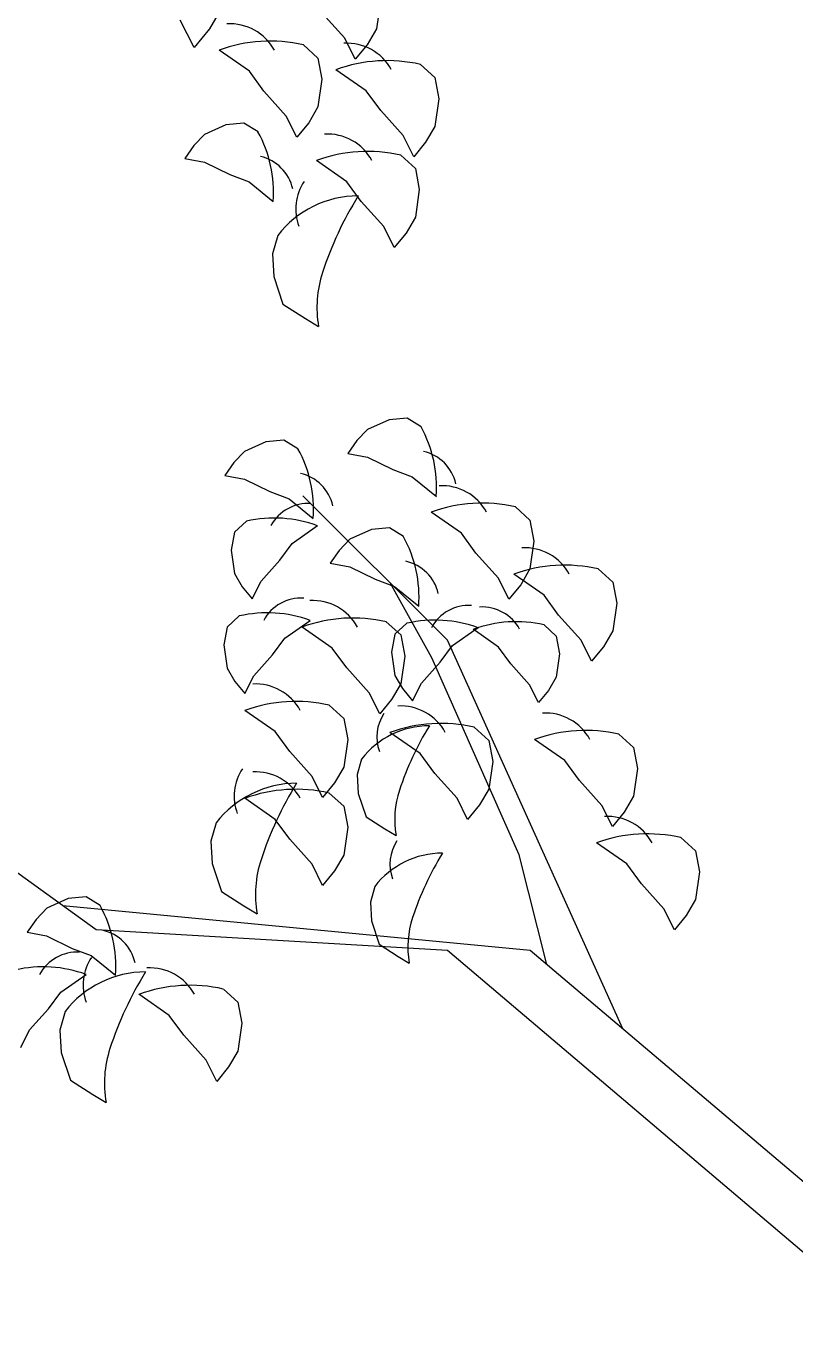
# Model space of a CAD drawing. Header units: millimetres. Extents: x 61831 to 121408, y 302 to 24841.
# Drawn here: x 71267 to 72139, y 6306 to 7778 of the extents above; entities that cross this region are included whole.
import ezdxf

# ---------------------------------------------------------------- set-up
doc = ezdxf.new("R2010")
doc.units = ezdxf.units.MM

# ---------------------------------------------------------------- blocks, each defined once
blk = doc.blocks.new('A$C09CF175E')
at = {"color": 74}
for p, q in [((1433.4, 4547.6), (1428.9, 4516.3)), ((1253.3, 4539.9), (1239.7, 4516.6)), ((1393.1, 4505.8), (1367.6, 4534.2)), ((1222.2, 4495.3), (1206.6, 4526.3)), ((1239.7, 4516.6), (1222.2, 4495.3)), ((1405, 4481.9), (1393.1, 4505.8)), ((1428.9, 4516.3), (1418.5, 4498.3)), ((1284.9, 4468.3), (1250.5, 4492.2)), ((1346.2, 4498.2), (1362.7, 4483.2)), ((1418.5, 4498.3), (1405, 4481.9)), ((1362.7, 4483.2), (1367.2, 4459.3)), ((1478.8, 4476.1), (1495.2, 4461.2)), ((1301.4, 4445.9), (1284.9, 4468.3)), ((1367.2, 4459.3), (1362.7, 4428)), ((1417.5, 4446.2), (1383.1, 4470.1)), ((1495.2, 4461.2), (1499.7, 4437.3)), ((1326.8, 4417.5), (1301.4, 4445.9)), ((1433.9, 4423.8), (1417.5, 4446.2)), ((1499.7, 4437.3), (1495.2, 4405.9)), ((1338.8, 4393.6), (1326.8, 4417.5)), ((1362.7, 4428), (1352.2, 4410)), ((1459.3, 4395.4), (1433.9, 4423.8)), ((1258.4, 4407.7), (1234, 4396.8)), ((1278.8, 4409.6), (1258.4, 4407.7)), ((1294.7, 4399.7), (1278.8, 4409.6)), ((1352.2, 4410), (1338.8, 4393.6)), ((1495.2, 4405.9), (1484.7, 4388)), ((1234, 4396.8), (1221.9, 4384.2)), ((1471.3, 4371.5), (1459.3, 4395.4)), ((1484.7, 4388), (1471.3, 4371.5)), ((1221.9, 4384.2), (1211.7, 4369.5)), ((1456.7, 4373.1), (1473.1, 4358.2)), ((1211.7, 4369.5), (1233.9, 4365.3)), ((1233.9, 4365.3), (1262.7, 4351.3)), ((1395.4, 4343.2), (1361, 4367.1)), ((1473.1, 4358.2), (1477.6, 4334.3)), ((1262.7, 4351.3), (1284.7, 4343.2)), ((1284.7, 4343.2), (1312, 4320.9)), ((1411.8, 4320.8), (1395.4, 4343.2)), ((1477.6, 4334.3), (1473.1, 4302.9)), ((1437.2, 4292.4), (1411.8, 4320.8)), ((1473.1, 4302.9), (1462.6, 4285)), ((1449.2, 4268.5), (1437.2, 4292.4)), ((1462.6, 4285), (1449.2, 4268.5)), ((1317, 4282.1), (1311, 4261.2)), ((1311, 4261.2), (1312.5, 4235.8)), ((1312.5, 4235.8), (1323, 4204.5)), ((1323, 4204.5), (1348.4, 4188)), ((1348.4, 4188), (1363.3, 4179.1)), ((1418.9, 4062.3), (1406.8, 4049.7)), ((1443.3, 4073.2), (1418.9, 4062.3)), ((1463.7, 4075.1), (1443.3, 4073.2)), ((1479.6, 4065.3), (1463.7, 4075.1)), ((1303.7, 4048.3), (1279.4, 4037.4)), ((1324.1, 4050.2), (1303.7, 4048.3)), ((1340, 4040.4), (1324.1, 4050.2)), ((1406.8, 4049.7), (1396.6, 4035)), ((1279.4, 4037.4), (1267.3, 4024.8)), ((1396.6, 4035), (1418.7, 4030.9)), ((1267.3, 4024.8), (1257.1, 4010.1)), ((1418.7, 4030.9), (1447.6, 4016.9)), ((1257.1, 4010.1), (1279.2, 4006)), ((1279.2, 4006), (1308.1, 3992)), ((1447.6, 4016.9), (1469.6, 4008.7)), ((1469.6, 4008.7), (1496.9, 3986.4)), ((1308.1, 3992), (1330, 3983.8)), ((1330, 3983.8), (1357.3, 3961.5)), ((1586.7, 3974.4), (1603.1, 3959.5)), ((1525.4, 3944.6), (1491, 3968.5)), ((1603.1, 3959.5), (1607.6, 3935.6)), ((1267.9, 3945.7), (1264.1, 3925.6)), ((1281.7, 3958.3), (1267.9, 3945.7)), ((1333.3, 3933.1), (1362.3, 3953.2)), ((1423.3, 3948.7), (1399, 3937.8)), ((1443.7, 3950.6), (1423.3, 3948.7)), ((1459.6, 3940.8), (1443.7, 3950.6)), ((1541.8, 3922.1), (1525.4, 3944.6)), ((1319.5, 3914.2), (1333.3, 3933.1)), ((1399, 3937.8), (1386.9, 3925.2)), ((1607.6, 3935.6), (1603.1, 3904.2)), ((1264.1, 3925.6), (1267.9, 3899.1)), ((1386.9, 3925.2), (1376.7, 3910.5)), ((1567.3, 3893.8), (1541.8, 3922.1)), ((1298.1, 3890.3), (1319.5, 3914.2)), ((1376.7, 3910.5), (1398.8, 3906.4)), ((1398.8, 3906.4), (1427.7, 3892.4)), ((1603.1, 3904.2), (1592.7, 3886.3)), ((1680.5, 3904.1), (1696.9, 3889.2)), ((1267.9, 3899.1), (1276.7, 3884)), ((1288, 3870.2), (1298.1, 3890.3)), ((1427.7, 3892.4), (1449.6, 3884.2)), ((1579.2, 3869.9), (1567.3, 3893.8)), ((1592.7, 3886.3), (1579.2, 3869.9)), ((1619.2, 3874.3), (1584.8, 3898.2)), ((1696.9, 3889.2), (1701.4, 3865.3)), ((1276.7, 3884), (1288, 3870.2)), ((1449.6, 3884.2), (1476.9, 3861.9)), ((1635.6, 3851.9), (1619.2, 3874.3)), ((1701.4, 3865.3), (1696.9, 3833.9)), ((1273.4, 3850.8), (1259.6, 3838.3)), ((1325.1, 3825.7), (1354, 3845.8)), ((1440.2, 3844.3), (1456.7, 3829.3)), ((1463.6, 3842.6), (1449.8, 3830)), ((1661.1, 3823.5), (1635.6, 3851.9)), ((1259.6, 3838.3), (1255.8, 3818.1)), ((1378.9, 3814.4), (1344.6, 3838.3)), ((1449.8, 3830), (1446, 3809.9)), ((1456.7, 3829.3), (1461.2, 3805.4)), ((1515.2, 3817.4), (1544.2, 3837.6)), ((1567.5, 3815.6), (1538.5, 3835.7)), ((1619.1, 3840.7), (1632.9, 3828.1)), ((1632.9, 3828.1), (1636.7, 3808)), ((1696.9, 3833.9), (1686.5, 3816)), ((1255.8, 3818.1), (1259.6, 3791.7)), ((1311.2, 3806.8), (1325.1, 3825.7)), ((1395.4, 3792), (1378.9, 3814.4)), ((1501.4, 3798.6), (1515.2, 3817.4)), ((1581.3, 3796.7), (1567.5, 3815.6)), ((1673, 3799.6), (1661.1, 3823.5)), ((1686.5, 3816), (1673, 3799.6)), ((1289.8, 3782.9), (1311.2, 3806.8)), ((1446, 3809.9), (1449.8, 3783.5)), ((1461.2, 3805.4), (1456.7, 3774)), ((1480, 3774.6), (1501.4, 3798.6)), ((1636.7, 3808), (1632.9, 3781.6)), ((1259.6, 3791.7), (1268.4, 3776.6)), ((1279.7, 3762.8), (1289.8, 3782.9)), ((1420.8, 3763.6), (1395.4, 3792)), ((1449.8, 3783.5), (1458.6, 3768.4)), ((1602.7, 3772.8), (1581.3, 3796.7)), ((1268.4, 3776.6), (1279.7, 3762.8)), ((1456.7, 3774), (1446.2, 3756.1)), ((1458.6, 3768.4), (1469.9, 3754.5)), ((1469.9, 3754.5), (1480, 3774.6)), ((1612.8, 3752.7), (1602.7, 3772.8)), ((1632.9, 3781.6), (1624.1, 3766.5)), ((1432.8, 3739.7), (1420.8, 3763.6)), ((1446.2, 3756.1), (1432.8, 3739.7)), ((1624.1, 3766.5), (1612.8, 3752.7)), ((1314.2, 3719.8), (1279.8, 3743.7)), ((1375.5, 3749.6), (1391.9, 3734.7)), ((1391.9, 3734.7), (1396.4, 3710.8)), ((1539.9, 3724.7), (1556.4, 3709.8)), ((1330.6, 3697.3), (1314.2, 3719.8)), ((1396.4, 3710.8), (1391.9, 3679.4)), ((1478.6, 3694.9), (1444.2, 3718.8)), ((1556.4, 3709.8), (1560.9, 3685.9)), ((1642.6, 3686.8), (1608.2, 3710.7)), ((1703.9, 3716.7), (1720.4, 3701.8)), ((1356, 3669), (1330.6, 3697.3)), ((1495.1, 3672.4), (1478.6, 3694.9)), ((1720.4, 3701.8), (1724.9, 3677.9)), ((1391.9, 3679.4), (1381.4, 3661.5)), ((1412.2, 3688.6), (1407.1, 3671)), ((1560.9, 3685.9), (1556.4, 3654.5)), ((1659.1, 3664.4), (1642.6, 3686.8)), ((1368, 3645), (1356, 3669)), ((1407.1, 3671), (1408.4, 3649.6)), ((1520.5, 3644.1), (1495.1, 3672.4)), ((1724.9, 3677.9), (1720.4, 3646.5)), ((1381.4, 3661.5), (1368, 3645)), ((1375.5, 3650), (1391.9, 3635.1)), ((1556.4, 3654.5), (1545.9, 3636.6)), ((1684.5, 3636), (1659.1, 3664.4)), ((1314.2, 3620.1), (1279.8, 3644.1)), ((1391.9, 3635.1), (1396.4, 3611.2)), ((1408.4, 3649.6), (1417.2, 3623.2)), ((1532.4, 3620.1), (1520.5, 3644.1)), ((1545.9, 3636.6), (1532.4, 3620.1)), ((1696.5, 3612.1), (1684.5, 3636)), ((1720.4, 3646.5), (1709.9, 3628.5)), ((1417.2, 3623.2), (1438.6, 3609.3)), ((1709.9, 3628.5), (1696.5, 3612.1)), ((1247.3, 3616.3), (1241.3, 3595.4)), ((1330.6, 3597.7), (1314.2, 3620.1)), ((1396.4, 3611.2), (1391.9, 3579.8)), ((1438.6, 3609.3), (1451.2, 3601.8)), ((1241.3, 3595.4), (1242.8, 3570)), ((1356, 3569.3), (1330.6, 3597.7)), ((1713, 3569.7), (1678.6, 3593.6)), ((1774.3, 3599.5), (1790.7, 3584.6)), ((1391.9, 3579.8), (1381.4, 3561.9)), ((1790.7, 3584.6), (1795.2, 3560.7)), ((1242.8, 3570), (1253.2, 3538.6)), ((1368, 3545.4), (1356, 3569.3)), ((1381.4, 3561.9), (1368, 3545.4)), ((1729.4, 3547.2), (1713, 3569.7)), ((1754.8, 3518.9), (1729.4, 3547.2)), ((1795.2, 3560.7), (1790.7, 3529.3)), ((1099.8, 3532.3), (1079.5, 3530.4)), ((1115.7, 3522.4), (1099.8, 3532.3)), ((1253.2, 3538.6), (1278.7, 3522.2)), ((1427.1, 3544.1), (1422.1, 3526.5)), ((1055.1, 3519.5), (1043, 3506.8)), ((1079.5, 3530.4), (1055.1, 3519.5)), ((1278.7, 3522.2), (1293.6, 3513.2)), ((1422.1, 3526.5), (1423.4, 3505.1)), ((1766.8, 3495), (1754.8, 3518.9)), ((1790.7, 3529.3), (1780.3, 3511.4)), ((1043, 3506.8), (1032.8, 3492.2)), ((1423.4, 3505.1), (1432.2, 3478.7)), ((1780.3, 3511.4), (1766.8, 3495)), ((1032.8, 3492.2), (1054.9, 3488)), ((1054.9, 3488), (1083.8, 3474)), ((1083.8, 3474), (1105.7, 3465.9)), ((1432.2, 3478.7), (1453.6, 3464.9)), ((1105.7, 3465.9), (1133.1, 3443.6)), ((1453.6, 3464.9), (1466.2, 3457.3)), ((1071, 3424.3), (1100, 3444.4)), ((1057.1, 3405.4), (1071, 3424.3)), ((1194.1, 3397.9), (1159.7, 3421.9)), ((1255.4, 3427.8), (1271.8, 3412.9)), ((1035.7, 3381.5), (1057.1, 3405.4)), ((1076, 3402.4), (1070, 3381.4)), ((1271.8, 3412.9), (1276.3, 3389)), ((1210.5, 3375.5), (1194.1, 3397.9)), ((1276.3, 3389), (1271.8, 3357.6)), ((1025.7, 3361.4), (1035.7, 3381.5)), ((1070, 3381.4), (1071.5, 3356)), ((1235.9, 3347.1), (1210.5, 3375.5)), ((1071.5, 3356), (1082, 3324.7)), ((1271.8, 3357.6), (1261.4, 3339.7)), ((1247.9, 3323.2), (1235.9, 3347.1)), ((1261.4, 3339.7), (1247.9, 3323.2)), ((1082, 3324.7), (1107.4, 3308.2)), ((1107.4, 3308.2), (1122.4, 3299.3))]:
    blk.add_line(p, q, dxfattribs=at)
at = {"color": 45}
for p, q in [((1509.6, 3823.2), (1345.5, 3987.2)), ((1491.7, 3803.2), (1444.5, 3888.2)), ((1708.3, 3382.7), (1509.6, 3823.2)), ((1111, 3495.1), (688.9, 3799.7)), ((1591, 3580.1), (1491.7, 3803.2)), ((1622.3, 3455.6), (1591, 3580.1)), ((1603.4, 3471.7), (1073.3, 3522.3)), ((1509.6, 3471.7), (1111, 3495.1)), ((1978.5, 3073.4), (1509.6, 3471.7)), ((2102.9, 3048), (1603.4, 3471.7))]:
    blk.add_line(p, q, dxfattribs=at)
at = {"color": 74}
for centre, radius, start, end in [((1262.8, 4464.6), 57.6, 28.6267, 93.2969), ((1308.5, 4333.8), 168.7, 77.0651, 110.0828), ((1395.3, 4442.6), 57.6, 28.6267, 93.2969), ((1441, 4311.7), 168.7, 77.0651, 110.0828), ((1170.3, 4331.1), 142, 355.8728, 28.8905), ((1373.3, 4339.6), 57.6, 28.6267, 93.2969), ((1286.8, 4324.4), 48.5, 12.6587, 77.3289), ((1418.9, 4208.7), 168.7, 77.0651, 110.0828), ((1393.6, 4312.2), 56.2, 146.2055, 200.3658), ((1408.2, 4211.8), 115.2, 90, 142.3456), ((1755.2, 4112.6), 407.9, 148.2926, 161.7522), ((1487.9, 4200.7), 126.4, 161.7522, 189.8723), ((1355.2, 3996.7), 142, 355.8728, 28.8905), ((1215.7, 3971.8), 142, 355.8728, 28.8905), ((1471.7, 3990), 48.5, 12.6587, 77.3289), ((1332.2, 3965.1), 48.5, 12.6587, 77.3289), ((1503.3, 3940.9), 57.6, 28.6267, 93.2969), ((1351.9, 3930), 48.5, 86.7031, 151.3733), ((1548.9, 3810), 168.7, 77.0651, 110.0828), ((1313.5, 3819.8), 142, 69.9172, 102.9349), ((1335.3, 3872.1), 142, 355.8728, 28.8905), ((1597.1, 3870.6), 57.6, 28.6267, 93.2969), ((1451.8, 3865.5), 48.5, 12.6587, 77.3289), ((1642.7, 3739.7), 168.7, 77.0651, 110.0828), ((1343.7, 3822.6), 48.5, 86.7031, 151.3733), ((1356.8, 3810.7), 57.6, 28.6267, 93.2969), ((1533.9, 3814.3), 48.5, 86.7031, 151.3733), ((1548.8, 3812.5), 48.5, 28.6267, 93.2969), ((1305.2, 3712.4), 142, 69.9172, 102.9349), ((1402.5, 3679.8), 168.7, 77.0651, 110.0828), ((1495.4, 3704.1), 142, 69.9172, 102.9349), ((1587.3, 3702.3), 142, 77.0651, 110.0828), ((1292, 3716.1), 57.6, 28.6267, 93.2969), ((1337.7, 3585.2), 168.7, 77.0651, 110.0828), ((1476.7, 3713.8), 47.3, 146.2055, 200.3658), ((1456.5, 3691.2), 57.6, 28.6267, 93.2969), ((1620.5, 3683.2), 57.6, 28.6267, 93.2969), ((1489, 3629.3), 97, 90, 142.3456), ((1502.2, 3560.3), 168.7, 77.0651, 110.0828), ((1781.2, 3545.8), 343.4, 148.2926, 161.7522), ((1666.2, 3552.3), 168.7, 77.0651, 110.0828), ((1323.9, 3646.3), 56.2, 146.2055, 200.3658), ((1292, 3616.5), 57.6, 28.6267, 93.2969), ((1338.5, 3545.9), 115.2, 90, 142.3456), ((1337.7, 3485.6), 168.7, 77.0651, 110.0828), ((1685.5, 3446.7), 407.9, 148.2926, 161.7522), ((1556.1, 3620), 106.4, 161.7522, 189.8723), ((1690.9, 3566), 57.6, 28.6267, 93.2969), ((1491.6, 3569.4), 47.3, 146.2055, 200.3658), ((1736.5, 3435.1), 168.7, 77.0651, 110.0828), ((1503.9, 3484.9), 97, 90, 142.3456), ((1796.1, 3401.4), 343.4, 148.2926, 161.7522), ((1418.2, 3534.9), 126.4, 161.7522, 189.8723), ((991.4, 3453.8), 142, 355.8728, 28.8905), ((1571, 3475.6), 106.4, 161.7522, 189.8723), ((1107.9, 3447.1), 48.5, 12.6587, 77.3289), ((1089.6, 3421.2), 48.5, 86.7031, 151.3733), ((1152.6, 3432.4), 56.2, 146.2055, 200.3658), ((1051.2, 3311), 142, 69.9172, 102.9349), ((1167.2, 3332), 115.2, 90, 142.3456), ((1514.2, 3232.8), 407.9, 148.2926, 161.7522), ((1172, 3394.3), 57.6, 28.6267, 93.2969), ((1217.6, 3263.4), 168.7, 77.0651, 110.0828), ((1246.9, 3320.9), 126.4, 161.7522, 189.8723)]:
    blk.add_arc(centre, radius, start, end, dxfattribs=at)

msp = doc.modelspace()

# ---------------------------------------------------------------- block references
msp.add_blockref('A$C09CF175E', (70235.6, 3257.8))

doc.saveas('drawing.dxf')
